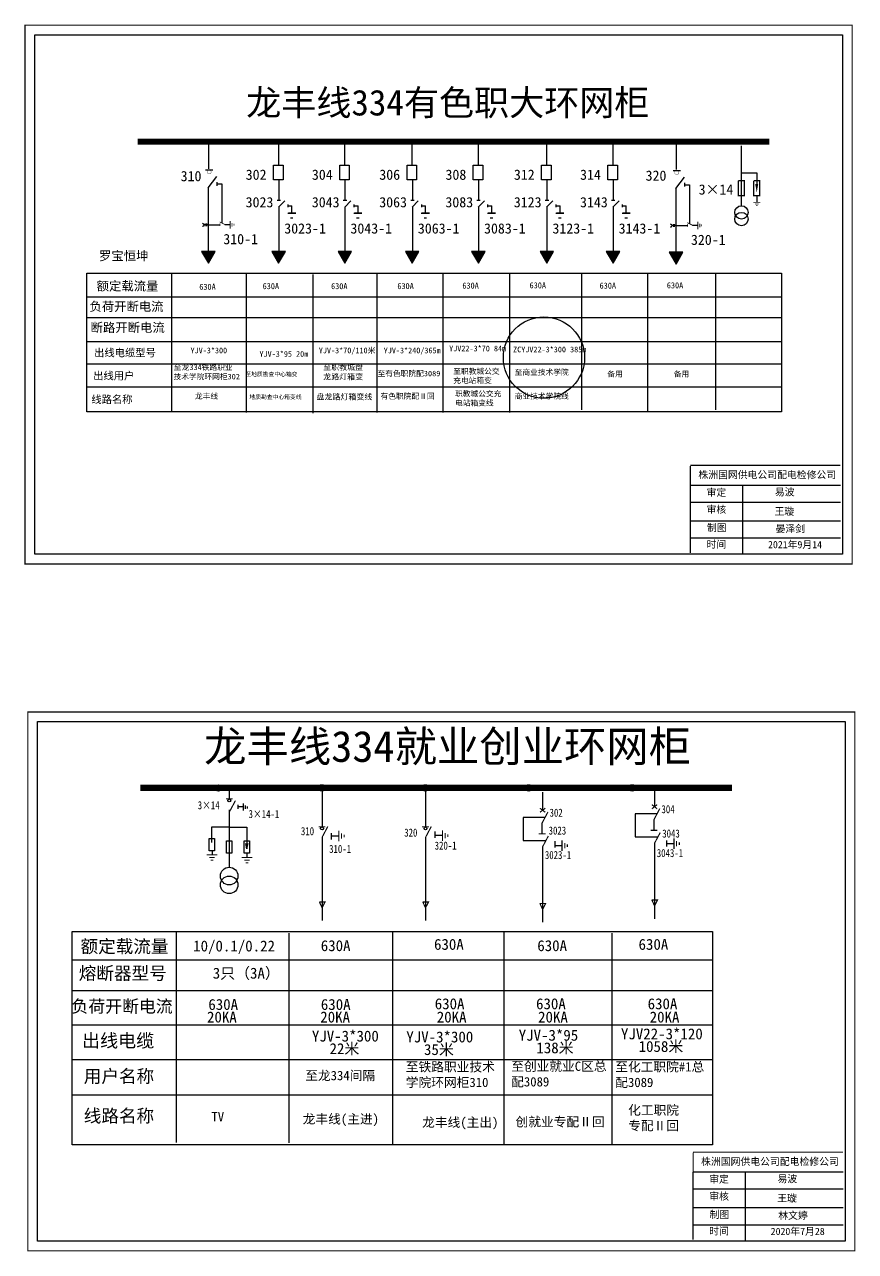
# Model space of a CAD drawing. Header units: millimetres. Extents: x 238 to 725, y 2376 to 2567.
# Drawn here: x 422.7 to 548.8, y 2375.8 to 2561.8 of the extents above; entities that cross this region are included whole.
import ezdxf

# ---------------------------------------------------------------- set-up
doc = ezdxf.new("R2010")
doc.units = ezdxf.units.MM
doc.linetypes.add('CENTER', pattern=[50.8, 31.75, -6.35, 6.35, -6.35])
doc.layers.add('1', color=7, linetype='Continuous')
doc.layers.add('2', color=7, linetype='Continuous')
doc.styles.add('HZ', font='')
doc.styles.add('STYLE1', font='txt.shx', dxfattribs={"height": 2.6})
doc.styles.add('字体', font='simkai_0.ttf', dxfattribs={"height": 2.5})
doc.styles.add('道路名', font='simhei.ttf', dxfattribs={"width": 0.8})
doc.styles.get('HZ').set_extended_font_data('SimSun')

# ---------------------------------------------------------------- blocks, each defined once
blk = doc.blocks.new('JD')
for points in [[(-2, 0.2), (-2, -0.2), (2, 0.2), (2, -0.2)], [(1, -1.2), (1, -0.8), (-1, -1.2), (-1, -0.8)], [(-0.5, -1.8), (-0.5, -2.2), (0.5, -1.8), (0.5, -2.2)]]:
    blk.add_trace(points)

msp = doc.modelspace()

# ---------------------------------------------------------------- hatches: boundary and pattern name
for points in [[(450.58, 2525.57), (451.61, 2527.34), (449.55, 2527.34)], [(461.24, 2525.57), (462.26, 2527.34), (460.21, 2527.34)], [(471.28, 2525.57), (472.3, 2527.34), (470.25, 2527.34)], [(481.51, 2525.57), (482.53, 2527.34), (480.48, 2527.34)], [(491.55, 2525.57), (492.57, 2527.34), (490.52, 2527.34)], [(501.93, 2525.57), (502.95, 2527.34), (500.9, 2527.34)], [(511.97, 2525.57), (512.99, 2527.34), (510.94, 2527.34)], [(521.54, 2525.46), (522.56, 2527.24), (520.51, 2527.24)]]:
    msp.add_hatch(color=7).paths.add_polyline_path(points)

# ---------------------------------------------------------------- linework, layer by layer
at = {"color": 7}
for p, q in [((450.64, 2539.88), (450.64, 2543.73)), ((461.25, 2540.45), (461.25, 2544.14)), ((471.29, 2540.45), (471.29, 2544.14)), ((481.52, 2540.45), (481.52, 2544.14)), ((491.56, 2540.45), (491.56, 2544.14)), ((501.94, 2540.45), (501.94, 2544.14)), ((511.98, 2540.45), (511.98, 2544.14)), ((521.59, 2539.77), (521.59, 2543.62)), ((461, 2535.15), (461.52, 2535.15)), ((461.22, 2534.08), (462.16, 2535.03)), ((471.04, 2535.15), (471.56, 2535.15)), ((471.26, 2534.08), (472.2, 2535.03)), ((481.27, 2535.15), (481.79, 2535.15)), ((481.49, 2534.08), (482.43, 2535.03)), ((491.31, 2535.15), (491.83, 2535.15)), ((491.53, 2534.08), (492.47, 2535.03)), ((501.69, 2535.15), (502.21, 2535.15)), ((501.9, 2534.08), (502.85, 2535.03)), ((511.73, 2535.15), (512.25, 2535.15)), ((511.95, 2534.08), (512.89, 2535.03))]:
    msp.add_line(p, q, dxfattribs=at)
for p, q in [((531.43, 2543.36), (531.43, 2534.26)), ((450.12, 2539.75), (451.25, 2539.75)), ((521.08, 2539.64), (522.2, 2539.64)), ((531.42, 2539.27), (533.77, 2539.27)), ((533.77, 2539.27), (533.77, 2537.56)), ((451.84, 2537.89), (451.84, 2537.31)), ((451.85, 2537.6), (452.6, 2537.6)), ((452.6, 2537.6), (452.6, 2531.68)), ((522.79, 2537.78), (522.79, 2537.2)), ((522.81, 2537.49), (523.56, 2537.49)), ((523.56, 2537.49), (523.56, 2531.58)), ((533.77, 2535.75), (533.77, 2534.87)), ((462.62, 2534.47), (462.62, 2534.1)), ((462.63, 2534.28), (463.25, 2534.28)), ((463.25, 2533.18), (463.25, 2534.29)), ((472.66, 2534.47), (472.66, 2534.1)), ((472.67, 2534.28), (473.29, 2534.28)), ((473.29, 2533.18), (473.29, 2534.29)), ((482.89, 2534.47), (482.89, 2534.1)), ((482.9, 2534.28), (483.52, 2534.28)), ((483.52, 2533.18), (483.52, 2534.29)), ((492.93, 2534.47), (492.93, 2534.1)), ((492.94, 2534.28), (493.56, 2534.28)), ((493.56, 2533.18), (493.56, 2534.29)), ((503.31, 2534.47), (503.31, 2534.1)), ((503.32, 2534.28), (503.94, 2534.28)), ((503.94, 2533.18), (503.94, 2534.29)), ((513.35, 2534.47), (513.35, 2534.1)), ((513.36, 2534.28), (513.98, 2534.28)), ((513.98, 2533.18), (513.98, 2534.29)), ((462.61, 2533.18), (463.29, 2533.18)), ((462.62, 2533.18), (463.83, 2533.18)), ((463.83, 2533.18), (462.71, 2533.18)), ((463.41, 2532.41), (463.03, 2532.41)), ((463.09, 2533.18), (463.41, 2533.18)), ((472.65, 2533.18), (473.33, 2533.18)), ((472.67, 2533.18), (473.88, 2533.18)), ((473.88, 2533.18), (472.76, 2533.18)), ((473.45, 2532.41), (473.07, 2532.41)), ((473.13, 2533.18), (473.45, 2533.18)), ((482.88, 2533.18), (483.56, 2533.18)), ((482.89, 2533.18), (484.1, 2533.18)), ((484.1, 2533.18), (482.98, 2533.18)), ((483.68, 2532.41), (483.3, 2532.41)), ((483.36, 2533.18), (483.68, 2533.18)), ((492.92, 2533.18), (493.6, 2533.18)), ((492.94, 2533.18), (494.15, 2533.18)), ((494.15, 2533.18), (493.03, 2533.18)), ((493.72, 2532.41), (493.34, 2532.41)), ((493.4, 2533.18), (493.72, 2533.18)), ((503.3, 2533.18), (503.98, 2533.18)), ((503.31, 2533.18), (504.52, 2533.18)), ((504.52, 2533.18), (503.4, 2533.18)), ((504.1, 2532.41), (503.72, 2532.41)), ((503.78, 2533.18), (504.1, 2533.18)), ((513.34, 2533.18), (514.02, 2533.18)), ((513.35, 2533.18), (514.56, 2533.18)), ((514.56, 2533.18), (513.44, 2533.18)), ((514.14, 2532.41), (513.76, 2532.41)), ((513.82, 2533.18), (514.14, 2533.18)), ((450.61, 2531.42), (452.33, 2531.42)), ((453.08, 2531.43), (453.87, 2531.43)), ((521.57, 2531.31), (523.28, 2531.31)), ((524.04, 2531.33), (524.83, 2531.33))]:
    msp.add_line(p, q)
at = {"color": 0}
for p, q in [((461.26, 2538.22), (461.26, 2535.15)), ((471.3, 2538.22), (471.3, 2535.15)), ((481.53, 2538.22), (481.53, 2535.15)), ((491.57, 2538.22), (491.57, 2535.15)), ((501.95, 2538.22), (501.95, 2535.15)), ((511.99, 2538.22), (511.99, 2535.15)), ((450.56, 2537.02), (450.56, 2526.26)), ((521.52, 2536.91), (521.52, 2526.15)), ((461.26, 2534.12), (461.26, 2526.57)), ((471.3, 2534.12), (471.3, 2526.57)), ((481.53, 2534.12), (481.53, 2526.57)), ((491.57, 2534.12), (491.57, 2526.57)), ((501.95, 2534.12), (501.95, 2526.57)), ((511.99, 2534.12), (511.99, 2526.57)), ((444.98, 2524.09), (444.98, 2503.07)), ((456.29, 2523.95), (456.29, 2502.93)), ((432.2, 2520.51), (436.48, 2520.51)), ((436.43, 2520.51), (445.17, 2520.51)), ((443.45, 2520.51), (537.53, 2520.51)), ((432.16, 2517.36), (436.44, 2517.36)), ((436.39, 2517.36), (445.13, 2517.36)), ((444.98, 2517.36), (537.53, 2517.36)), ((432.08, 2510.32), (436.36, 2510.32)), ((436.31, 2510.32), (445.05, 2510.32)), ((444.9, 2510.32), (537.53, 2510.32)), ((453.74, 2446.04), (453.74, 2444.41)), ((467.82, 2445.61), (467.82, 2440.16)), ((483.52, 2445.61), (483.52, 2440.16)), ((501.28, 2445.38), (501.28, 2442.65)), ((518.26, 2445.91), (518.26, 2443.18)), ((453.74, 2440.09), (451.03, 2440.09)), ((451.03, 2440.09), (451.03, 2437.74)), ((467.82, 2438.58), (467.82, 2435.15)), ((469.26, 2438.76), (470.35, 2438.76)), ((483.52, 2438.58), (483.52, 2435.15)), ((484.99, 2438.85), (486.08, 2438.85)), ((501.28, 2437.1), (501.28, 2428.57)), ((503.13, 2437.32), (504.22, 2437.32)), ((518.26, 2437.63), (518.26, 2429.1)), ((520.11, 2437.61), (521.2, 2437.61)), ((467.82, 2435.15), (467.82, 2431.72)), ((483.52, 2435.15), (483.52, 2431.72)), ((467.82, 2431.72), (467.82, 2428.8)), ((483.52, 2431.72), (483.52, 2428.8))]:
    msp.add_line(p, q, dxfattribs=at)
at = {"color": 0, "linetype": 'Continuous'}
for p, q in [((523.72, 2491.95, 0.01), (546.47, 2491.95, 0.01)), ((531.61, 2491.95, 0.01), (531.61, 2481.62, 0.01)), ((523.72, 2489.36, 0.01), (546.47, 2489.36, 0.01)), ((523.72, 2486.53, 0.01), (546.47, 2486.53, 0.01)), ((523.72, 2483.94, 0.01), (546.47, 2483.94, 0.01)), ((429.91, 2424.27), (527.04, 2424.27)), ((462.77, 2424.04), (462.77, 2392.25)), ((478.49, 2424.21), (478.49, 2391.91)), ((495.39, 2424.21), (495.39, 2391.91)), ((511.8, 2424.02), (511.8, 2391.9)), ((527.04, 2424.27), (527.04, 2391.9)), ((524.12, 2387.83, 0.01), (546.87, 2387.83, 0.01)), ((532.02, 2387.83, 0.01), (532.02, 2377.49, 0.01)), ((524.12, 2385.24, 0.01), (546.87, 2385.24, 0.01)), ((524.12, 2382.41, 0.01), (546.87, 2382.41, 0.01)), ((524.12, 2379.82, 0.01), (546.87, 2379.82, 0.01))]:
    msp.add_line(p, q, dxfattribs=at)
at = {"color": 0, "linetype": 'CENTER'}
for p, q in [((467.83, 2428.78), (467.83, 2425.91)), ((483.52, 2428.78), (483.52, 2425.91)), ((501.29, 2428.58), (501.29, 2425.68)), ((518.27, 2429.11), (518.27, 2426.21))]:
    msp.add_line(p, q, dxfattribs=at)
at = {"linetype": 'Continuous'}
for p, q in [((429.91, 2391.9), (429.91, 2424.27)), ((445.67, 2424.26), (445.67, 2392.27)), ((429.91, 2419.95), (527.04, 2419.95)), ((429.91, 2415.3), (527.04, 2415.3)), ((429.91, 2410.11), (527.04, 2410.11)), ((429.91, 2404.84), (527.04, 2404.84)), ((429.91, 2399.49), (527.04, 2399.49)), ((527.04, 2391.9), (429.91, 2391.9))]:
    msp.add_line(p, q, dxfattribs=at)
at = {"color": 0, "linetype": 'Continuous', "const_width": 0.182, "elevation": 0.01}
for points in [[(422.77, 2561.68), (548.26, 2561.68), (548.26, 2479.97), (422.77, 2479.97)], [(423.18, 2457.55), (548.66, 2457.55), (548.66, 2375.85), (423.18, 2375.85)]]:
    msp.add_lwpolyline(points, close=True, dxfattribs=at)
at = {"color": 0, "linetype": 'Continuous', "elevation": 0.01}
for points in [[(424.25, 2560.2), (546.78, 2560.2), (546.78, 2481.45), (424.25, 2481.45)], [(424.66, 2456.08), (547.19, 2456.08), (547.19, 2377.33), (424.66, 2377.33)]]:
    msp.add_lwpolyline(points, close=True, dxfattribs=at)
for points, const_width in [([(439.85, 2544.03), (535.66, 2544.03)], 0.916), ([(450.12, 2539.75), (451.25, 2539.75)], 0.0958), ([(521.08, 2539.64), (522.2, 2539.64)], 0.0958), ([(530.96, 2538.1), (530.96, 2535.81), (531.88, 2535.81), (531.88, 2538.1), (530.99, 2538.1)], 0.193), ([(533.31, 2538.1), (533.31, 2535.81), (534.23, 2535.81), (534.23, 2538.1), (533.34, 2538.1)], 0.193), ([(452.29, 2531.84), (453.13, 2531.42)], 0.126), ([(452.33, 2531.61), (452.33, 2531.22)], 0.126), ([(463.83, 2533.18), (462.61, 2533.18)], 0.0387), ([(463.62, 2532.79), (462.82, 2532.79)], 0.0387), ([(463.41, 2532.41), (463.03, 2532.41)], 0.0387), ([(473.88, 2533.18), (472.65, 2533.18)], 0.0387), ([(473.67, 2532.79), (472.86, 2532.79)], 0.0387), ([(473.45, 2532.41), (473.07, 2532.41)], 0.0387), ([(484.1, 2533.18), (482.88, 2533.18)], 0.0387), ([(483.89, 2532.79), (483.09, 2532.79)], 0.0387), ([(483.68, 2532.41), (483.3, 2532.41)], 0.0387), ([(494.15, 2533.18), (492.92, 2533.18)], 0.0387), ([(493.94, 2532.79), (493.13, 2532.79)], 0.0387), ([(493.72, 2532.41), (493.34, 2532.41)], 0.0387), ([(504.52, 2533.18), (503.3, 2533.18)], 0.0387), ([(504.31, 2532.79), (503.51, 2532.79)], 0.0387), ([(504.1, 2532.41), (503.72, 2532.41)], 0.0387), ([(514.56, 2533.18), (513.34, 2533.18)], 0.0387), ([(514.35, 2532.79), (513.55, 2532.79)], 0.0387), ([(514.14, 2532.41), (513.76, 2532.41)], 0.0387), ([(523.25, 2531.73), (524.09, 2531.31)], 0.126), ([(523.28, 2531.5), (523.28, 2531.12)], 0.126)]:
    msp.add_lwpolyline(points, dxfattribs=dict(const_width=const_width))
at = {"const_width": 0.0479}
for points in [[(450.37, 2539.43, 1), (450.99, 2539.43, 1)], [(521.32, 2539.33, 1), (521.95, 2539.33, 1)]]:
    msp.add_lwpolyline(points, format="xyb", close=True, dxfattribs=at)
for points in [[(460.45, 2540.45), (461.9, 2540.45), (461.9, 2538.22), (460.45, 2538.22)], [(470.5, 2540.45), (471.95, 2540.45), (471.95, 2538.22), (470.5, 2538.22)], [(480.72, 2540.45), (482.17, 2540.45), (482.17, 2538.22), (480.72, 2538.22)], [(490.77, 2540.45), (492.22, 2540.45), (492.22, 2538.22), (490.77, 2538.22)], [(501.14, 2540.45), (502.59, 2540.45), (502.59, 2538.22), (501.14, 2538.22)], [(511.18, 2540.45), (512.63, 2540.45), (512.63, 2538.22), (511.18, 2538.22)]]:
    msp.add_lwpolyline(points, close=True)
for points, format in [([(533.77, 2537.58, 0.451, 0, 0), (533.77, 2536.3, 0, 0, 0)], "xyseb"), ([(449.7, 2531.64, -0.877934), (449.71, 2531.13)], "xyb"), ([(520.66, 2531.53, -0.877934), (520.67, 2531.02)], "xyb")]:
    msp.add_lwpolyline(points, format=format)
for points in [[(450.19, 2531.6), (450.19, 2531.22)], [(450.31, 2531.6), (450.31, 2531.22)], [(450.19, 2531.42), (449.93, 2531.42)], [(450.61, 2531.42), (450.31, 2531.42)], [(521.15, 2531.32), (520.88, 2531.32)], [(521.15, 2531.49), (521.15, 2531.11)], [(521.26, 2531.49), (521.26, 2531.11)], [(521.57, 2531.32), (521.26, 2531.32)]]:
    msp.add_lwpolyline(points)
at = {"color": 7}
for points in [[(450.58, 2525.57), (451.61, 2527.34), (449.55, 2527.34)], [(461.24, 2525.57), (462.26, 2527.34), (460.21, 2527.34)], [(471.28, 2525.57), (472.3, 2527.34), (470.25, 2527.34)], [(481.51, 2525.57), (482.53, 2527.34), (480.48, 2527.34)], [(491.55, 2525.57), (492.57, 2527.34), (490.52, 2527.34)], [(501.93, 2525.57), (502.95, 2527.34), (500.9, 2527.34)], [(511.97, 2525.57), (512.99, 2527.34), (510.94, 2527.34)], [(521.54, 2525.46), (522.56, 2527.24), (520.51, 2527.24)]]:
    msp.add_lwpolyline(points, close=True, dxfattribs=at)
at = {"color": 0, "linetype": 'Continuous', "const_width": 0.182}
for points, elevation in [([(523.71, 2494.85), (523.7, 2481.66)], 0.01), ([(523.72, 2494.93), (546.47, 2494.93)], -0.01), ([(524.12, 2390.73), (524.11, 2377.53)], 0.01), ([(524.12, 2390.81), (546.87, 2390.81)], -0.01)]:
    msp.add_lwpolyline(points, dxfattribs=dict(at, elevation=elevation))
at = {"color": 0}
for points in [[(440.25, 2446.04, 0.972, 0.972, 0), (530, 2446.05, 0.972, 0.972, 0)], [(453.23, 2444.39, 0.174, 0.174, 0), (454.26, 2444.39, 0.174, 0.174, 0)], [(453.81, 2442.47, 0.174, 0.174, 0), (454.68, 2444.11, 0.174, 0.174, 0)], [(501.69, 2442.96, 0.174, 0.174, 0), (500.88, 2442.34, 0.174, 0.174, 0)], [(500.88, 2442.96, 0.174, 0.174, 0), (501.69, 2442.34, 0.174, 0.174, 0)], [(501.22, 2440.73, 0.174, 0.174, 0), (502.09, 2442.38, 0.174, 0.174, 0)], [(518.67, 2443.5, 0.174, 0.174, 0), (517.86, 2442.87, 0.174, 0.174, 0)], [(517.86, 2443.5, 0.174, 0.174, 0), (518.67, 2442.87, 0.174, 0.174, 0)], [(518.2, 2441.26, 0.174, 0.174, 0), (519.07, 2442.91, 0.174, 0.174, 0)], [(467.31, 2440.13, 0.174, 0.174, 0), (468.33, 2440.13, 0.174, 0.174, 0)], [(467.82, 2438.53, 0.174, 0.174, 0), (468.69, 2440.18, 0.174, 0.174, 0)], [(483.01, 2440.13, 0.174, 0.174, 0), (484.03, 2440.13, 0.174, 0.174, 0)], [(483.52, 2438.53, 0.174, 0.174, 0), (484.39, 2440.18, 0.174, 0.174, 0)], [(500.71, 2439.08, 0.174, 0.174, 0), (501.73, 2439.08, 0.174, 0.174, 0)], [(501.28, 2437.1, 0.174, 0.174, 0), (502.15, 2438.74, 0.174, 0.174, 0)], [(517.69, 2439.61, 0.174, 0.174, 0), (518.71, 2439.61, 0.174, 0.174, 0)], [(518.26, 2437.63, 0.174, 0.174, 0), (519.13, 2439.27, 0.174, 0.174, 0)], [(467.4, 2428.75, 0.174, 0.174, 0), (468.28, 2428.75, 0.174, 0.174, 0), (467.83, 2427.86, 0.174, 0.174, 0), (467.41, 2428.77, 0.174, 0.174, 0)], [(483.09, 2428.75, 0.174, 0.174, 0), (483.98, 2428.75, 0.174, 0.174, 0), (483.52, 2427.86, 0.174, 0.174, 0), (483.1, 2428.77, 0.174, 0.174, 0)], [(500.86, 2428.52, 0.174, 0.174, 0), (501.74, 2428.52, 0.174, 0.174, 0), (501.29, 2427.62, 0.174, 0.174, 0), (500.87, 2428.53, 0.174, 0.174, 0)], [(517.84, 2429.05, 0.174, 0.174, 0), (518.72, 2429.05, 0.174, 0.174, 0), (518.27, 2428.16, 0.174, 0.174, 0), (517.85, 2429.07, 0.174, 0.174, 0)]]:
    msp.add_lwpolyline(points, format="xyseb", dxfattribs=at)
for points in [[(455.04, 2443.45), (455.04, 2442.88)], [(455.83, 2443.19), (455.1, 2443.19)], [(455.83, 2443.68), (455.83, 2442.62)], [(456.16, 2443.38), (456.16, 2442.86)], [(456.46, 2443.23), (456.46, 2442.92)], [(469.22, 2439.2), (469.22, 2438.24)], [(484.92, 2439.43), (484.92, 2438.47)]]:
    msp.add_lwpolyline(points, dxfattribs=at)
for centre in [(531.45, 2533.29), (531.45, 2532.28)]:
    msp.add_circle(centre, 1.01)
at = {"color": 1}
msp.add_circle((501.49, 2511.27), 6.16, dxfattribs=at)
at = {"color": 0}
for centre, radius in [((452.09, 2446.03), 0.484), ((467.79, 2446.04), 0.484), ((483.49, 2446.04), 0.484), ((499.18, 2446.04), 0.484), ((514.88, 2446.04), 0.484), ((453.74, 2444.14), 0.222), ((467.82, 2439.89), 0.222), ((483.52, 2439.89), 0.222)]:
    msp.add_circle(centre, radius, dxfattribs=at)
for points in [[(470.28, 2437.92), (470.44, 2437.92), (470.28, 2439.54), (470.44, 2439.54)], [(470.85, 2439.14), (470.69, 2439.14), (470.85, 2438.33), (470.69, 2438.33)], [(471.09, 2438.53), (471.25, 2438.53), (471.09, 2438.93), (471.25, 2438.93)], [(486.01, 2438.01), (486.18, 2438.01), (486.01, 2439.63), (486.18, 2439.63)], [(486.58, 2439.22), (486.42, 2439.22), (486.58, 2438.41), (486.42, 2438.41)], [(486.82, 2438.61), (486.99, 2438.61), (486.82, 2439.02), (486.99, 2439.02)], [(504.15, 2436.48), (504.32, 2436.48), (504.15, 2438.1), (504.32, 2438.1)], [(504.72, 2437.69), (504.56, 2437.69), (504.72, 2436.88), (504.56, 2436.88)], [(504.96, 2437.08), (505.13, 2437.08), (504.96, 2437.49), (505.13, 2437.49)], [(521.14, 2436.77), (521.3, 2436.77), (521.14, 2438.39), (521.3, 2438.39)], [(521.7, 2437.99), (521.54, 2437.99), (521.7, 2437.18), (521.54, 2437.18)], [(521.95, 2437.38), (522.11, 2437.38), (521.95, 2437.79), (522.11, 2437.79)], [(450.32, 2435.98), (450.32, 2435.81), (451.94, 2435.98), (451.94, 2435.81)], [(451.54, 2435.41), (451.54, 2435.57), (450.73, 2435.41), (450.73, 2435.57)], [(450.93, 2435.17), (450.93, 2435), (451.34, 2435.17), (451.34, 2435)], [(455.62, 2435.58), (455.62, 2435.42), (457.24, 2435.58), (457.24, 2435.42)], [(456.83, 2435.01), (456.83, 2435.17), (456.02, 2435.01), (456.02, 2435.17)], [(456.22, 2434.77), (456.22, 2434.61), (456.63, 2434.77), (456.63, 2434.61)]]:
    msp.add_trace(points, dxfattribs=at)
at = {"layer": '1', "color": 0}
for p, q in [((453.74, 2442.7), (453.74, 2434.08)), ((498.35, 2441.56), (498.35, 2438.07)), ((501.65, 2441.56), (498.35, 2441.56)), ((501.22, 2439.08), (501.22, 2440.73)), ((515.33, 2442.09), (515.33, 2438.6)), ((518.63, 2442.09), (515.33, 2442.09)), ((518.2, 2439.61), (518.2, 2441.26)), ((453.74, 2440.09), (456.43, 2440.09)), ((456.43, 2440.09), (456.43, 2436.81)), ((515.33, 2438.6), (518.78, 2438.6)), ((456.43, 2436.81), (456.26, 2437.6)), ((456.43, 2436.81), (456.61, 2437.6)), ((498.35, 2438.07), (501.8, 2438.07)), ((503.12, 2437.95), (503.12, 2436.99)), ((520.09, 2438.08), (520.09, 2437.13)), ((451.13, 2436.53), (451.13, 2435.98)), ((456.43, 2436.14), (456.43, 2435.58))]:
    msp.add_line(p, q, dxfattribs=at)
at = {"layer": '1'}
for points in [[(449.7, 2531.65, -0.877934), (449.71, 2531.14)], [(520.66, 2531.54, -0.877934), (520.67, 2531.03)]]:
    msp.add_lwpolyline(points, format="xyb", dxfattribs=at)
at = {"layer": '1', "color": 0}
for centre in [(453.74, 2432.67), (453.74, 2431.34)]:
    msp.add_circle(centre, 1.33, dxfattribs=at)
at = {"layer": '2'}
for p, q in [((450.56, 2537.02), (451.86, 2538.75)), ((521.52, 2536.91), (522.81, 2538.64)), ((432.16, 2524.09), (436.44, 2524.09)), ((432.16, 2503.07), (432.16, 2524.09)), ((436.39, 2524.09), (445.13, 2524.09)), ((444.98, 2524.09), (537.53, 2524.09)), ((466.44, 2523.86), (466.44, 2502.83)), ((476.12, 2523.98), (476.12, 2502.96)), ((486.16, 2523.98), (486.16, 2502.96)), ((496.27, 2523.98), (496.27, 2502.96)), ((507.2, 2524.09), (507.2, 2503.35)), ((517.22, 2524.09), (517.22, 2503.07)), ((527.52, 2524.09), (527.52, 2503.35)), ((537.53, 2524.09), (537.53, 2503.07)), ((432.16, 2513.74), (443.32, 2513.74)), ((436.17, 2513.74), (444.91, 2513.74)), ((444.76, 2513.74), (537.53, 2513.74)), ((432.25, 2506.84), (537.53, 2506.84)), ((436.44, 2503.07), (432.16, 2503.07)), ((445.13, 2503.07), (436.39, 2503.07)), ((537.53, 2503.07), (444.98, 2503.07))]:
    msp.add_line(p, q, dxfattribs=at)
at = {"layer": '2', "color": 0}
for points in [[(450.7, 2438.37), (451.49, 2438.37), (451.49, 2436.52), (450.7, 2436.52)], [(453.33, 2437.99), (454.12, 2437.99), (454.12, 2436.14), (453.33, 2436.14)], [(456.03, 2437.99), (456.82, 2437.99), (456.82, 2436.14), (456.03, 2436.14)]]:
    msp.add_lwpolyline(points, close=True, dxfattribs=at)

# ---------------------------------------------------------------- block references
at = {"xscale": 0.2707199671738798, "yscale": 0.2707199671365239, "zscale": 0.2707199671844601}
msp.add_blockref('JD', (533.79, 2534.83), dxfattribs=at)
at = {"xscale": 0.292973455287393, "yscale": 0.292973455287393, "zscale": 0.2929734553392364, "rotation": 90}
for p in [(453.88, 2531.41), (524.84, 2531.31)]:
    msp.add_blockref('JD', p, dxfattribs=at)

# ---------------------------------------------------------------- texts
at = {"color": 0, "style": 'HZ'}
for s, height, p in [('龙丰线334有色职大环网柜', 3.9021, (456.31, 2547.98)), ('310', 1.547, (446.37, 2538.02)), ('302', 1.547, (456.24, 2538.23)), ('304', 1.547, (466.28, 2538.23)), ('306', 1.547, (476.51, 2538.23)), ('308', 1.547, (486.55, 2538.23)), ('312', 1.547, (496.93, 2538.23)), ('314', 1.547, (506.97, 2538.23)), ('320', 1.547, (516.91, 2538.09)), ('3×14', 1.547, (524.96, 2535.99)), ('3023', 1.547, (456.23, 2534.06)), ('3043', 1.547, (466.27, 2534.06)), ('3063', 1.547, (476.5, 2534.06)), ('3083', 1.547, (486.54, 2534.06)), ('3123', 1.547, (496.92, 2534.06)), ('3143', 1.547, (506.96, 2534.06)), ('3023-1', 1.547, (462.09, 2530.08)), ('3043-1', 1.547, (472.13, 2530.08)), ('3063-1', 1.547, (482.36, 2530.08)), ('3083-1', 1.547, (492.4, 2530.08)), ('3123-1', 1.547, (502.78, 2530.08)), ('3143-1', 1.547, (512.82, 2530.08)), ('310-1', 1.547, (452.84, 2528.47)), ('320-1', 1.547, (523.79, 2528.36)), ('罗宝恒坤', 1.374, (433.99, 2526.02)), ('额定载流量', 1.374, (433.62, 2521.44)), ('负荷开断电流', 1.374, (432.53, 2518.34)), ('断路开断电流', 1.374, (432.71, 2515.15)), ('出线电缆型号', 1.145, (433.24, 2511.44)), ('出线用户', 1.145, (433.1, 2507.95)), ('线路名称', 1.145, (432.82, 2504.36)), ('龙丰线334就业创业环网柜', 4.712, (449.93, 2449.98))]:
    msp.add_text(s, height=height, dxfattribs=at).set_placement(p)
at = {"color": 0}
for p in [(449.2, 2521.55), (458.81, 2521.65), (469.19, 2521.65), (479.25, 2521.66), (489.11, 2521.73), (499.31, 2521.77), (509.93, 2521.73), (520.13, 2521.77)]:
    msp.add_text('630A', height=0.916, dxfattribs=at).set_placement(p)
at = {"color": 0, "linetype": 'Continuous', "style": '道路名', "width": 0.8}
for s, p in [('3×14', (448.96, 2442.8)), ('3×14-1', (456.68, 2441.47)), ('302', (502.34, 2441.67)), ('304', (519.32, 2442.2)), ('310', (464.62, 2438.87)), ('320', (480.29, 2438.65)), ('3023', (502.2, 2438.96)), ('3043', (519.44, 2438.51)), ('310-1', (468.9, 2436.17)), ('320-1', (484.91, 2436.68)), ('3043-1', (518.61, 2435.55)), ('3023-1', (501.63, 2435.25))]:
    msp.add_text(s, height=1.222, dxfattribs=at).set_placement(p)
at = {"linetype": 'Continuous', "attachment_point": 1}
for s, insert, char_height, width, style in [('{\\fSimSun|b0|i0|c134|p2;\\H0.7378x;YJV22-3*70 84\\fSimSun|b0|i0|c0|p2;m}', (487.11, 2513.09), 1.1712, 31.8474, 'STYLE1'), ('{\\fSimSun|b0|i0|c134|p2;\\H0.7378x;ZCYJV22-3*300 385\\fSimSun|b0|i0|c0|p2;m}', (496.81, 2512.94), 1.1712, 31.8474, 'STYLE1'), ('{\\fKaiTi_GB2312|b0|i0|c134|p49;\\H0.7378x;YJV-3*300}', (447.87, 2512.79), 1.1712, 31.8474, 'STYLE1'), ('{\\fSimSun|b0|i0|c134|p2;\\H0.7378x;YJV-3*95 20m}', (458.33, 2512.26), 1.1712, 31.8474, 'STYLE1'), ('{\\fSimSun|b0|i0|c134|p2;\\H0.7378x;YJV-3*70/110米}', (467.33, 2512.79), 1.1712, 31.8474, 'STYLE1'), ('{\\fSimSun|b0|i0|c134|p2;\\H0.7378x;YJV-3*240/365\\fSimSun|b0|i0|c0|p2;m}', (477.18, 2512.79), 1.1712, 31.8474, 'STYLE1'), ('{\\fSimSun|b0|i0|c134|p2;\\H0.7378x;至龙334\\H0.9681x;铁路职业技术学院环网柜302}', (445.29, 2510.25), 1.1712, 10.0549, 'STYLE1'), ('{\\fSimSun|b0|i0|c134|p2;\\H0.7378x;至职教城盘龙路灯箱变}', (468, 2510.25), 1.1712, 7.1603, 'STYLE1'), ('{\\fSimSun|b0|i0|c134|p2;\\H0.7143x;至有色职院配3089}', (476.24, 2509.28), 1.1712, 31.8474, 'STYLE1'), ('{\\fSimSun|b0|i0|c134|p2;\\H0.7143x;至职教城公交充电站箱变}', (487.73, 2509.62), 1.1712, 7.7786, 'STYLE1'), ('{\\fSimSun|b0|i0|c134|p2;\\H0.7143x;至商业技术学院}', (497.05, 2509.48), 1.1712, 31.8474, 'STYLE1'), ('{\\fSimSun|b0|i0|c134|p2;\\H0.7143x;备用}', (511.11, 2509.21), 1.1712, 31.8474, 'STYLE1'), ('{\\fSimSun|b0|i0|c134|p2;\\H0.7143x;备用}', (521.19, 2509.21), 1.1712, 31.8474, 'STYLE1'), ('{\\fSimSun|b0|i0|c134|p2;\\H0.7143x;龙丰线}', (448.54, 2505.85), 1.1712, 31.8474, 'STYLE1'), ('{\\fSimSun|b0|i0|c134|p2;\\H0.7378x;盘龙路灯箱变线}', (466.98, 2505.77), 1.1712, 10.1482, 'STYLE1'), ('{\\fSimSun|b0|i0|c134|p2;\\H0.7143x;有色职院配Ⅱ回}', (476.7, 2505.85), 1.1712, 31.8474, 'STYLE1'), ('{\\fSimSun|b0|i0|c134|p2;\\H0.7143x;职教城公交充电站箱变线}', (488, 2506.22), 1.1712, 7.7786, 'STYLE1'), ('{\\fSimSun|b0|i0|c134|p2;\\H0.7143x;商业技术学院线}', (497.05, 2505.85), 1.1712, 31.8474, 'STYLE1'), ('{\\fSimSun|b0|i0|c134|p2;额定载流量}', (431.18, 2422.99), 1.9566, 15.0654, 'HZ'), ('{\\fSimSun|b0|i0|c134|p2;10/0.1/0.22}', (448.27, 2422.9), 1.6588, 13.3387, 'STYLE1'), ('{\\fSimSun|b0|i0|c134|p2;630A}', (467.63, 2422.95), 1.6588, 13.3387, 'STYLE1'), ('{\\fSimSun|b0|i0|c134|p2;630A}', (484.81, 2423.15), 1.6588, 13.3387, 'STYLE1'), ('{\\fSimSun|b0|i0|c134|p2;630A}', (500.48, 2422.95), 1.6588, 13.3387, 'STYLE1'), ('{\\fSimSun|b0|i0|c134|p2;630A}', (515.84, 2423.15), 1.6588, 13.3387, 'STYLE1'), ('{\\fSimSun|b0|i0|c134|p2;熔断器型号}', (430.91, 2418.92), 1.9566, 15.6258, 'HZ'), ('{\\fSimSun|b0|i0|c134|p2;3只（3A）}', (451.24, 2418.78), 1.6588, 13.3387, 'STYLE1'), ('{\\fSimSun|b0|i0|c134|p2;\\H0.96x;负荷开断电流}', (429.8, 2413.87), 1.9566, 17.8912, 'HZ'), ('{\\fSimSun|b0|i0|c134|p2;630A}', (450.57, 2414.04), 1.6588, 13.3387, 'STYLE1'), ('{\\fSimSun|b0|i0|c134|p2;630A}', (467.64, 2414.04), 1.6588, 13.3387, 'STYLE1'), ('{\\fSimSun|b0|i0|c134|p2;630A}', (484.92, 2414.14), 1.6588, 13.3387, 'STYLE1'), ('{\\fSimSun|b0|i0|c134|p2;630A}', (500.29, 2414.14), 1.6588, 13.3387, 'STYLE1'), ('{\\fSimSun|b0|i0|c134|p2;630A}', (517.22, 2414.14), 1.6588, 13.3387, 'STYLE1'), ('{\\fSimSun|b0|i0|c134|p2;20KA}', (450.37, 2412.13), 1.6588, 13.3387, 'STYLE1'), ('{\\fSimSun|b0|i0|c134|p2;20KA}', (467.55, 2412.13), 1.6588, 13.3387, 'STYLE1'), ('{\\fSimSun|b0|i0|c134|p2;20KA}', (485.23, 2412.13), 1.6588, 13.3387, 'STYLE1'), ('{\\fSimSun|b0|i0|c134|p2;20KA}', (500.6, 2412.13), 1.6588, 13.3387, 'STYLE1'), ('{\\fSimSun|b0|i0|c134|p2;20KA}', (517.53, 2412.13), 1.6588, 13.3387, 'STYLE1'), ('{\\fSimSun|b0|i0|c134|p2;出线电缆}', (431.4, 2408.73), 2.0105, 13.7064, 'HZ'), ('{\\fSimSun|b0|i0|c134|p2;YJV-3*300}', (466.28, 2409.24), 1.6588, 13.3387, 'STYLE1'), ('{\\fSimSun|b0|i0|c134|p2;YJV-3*300}', (480.61, 2409.11), 1.6588, 13.3387, 'STYLE1'), ('{\\fSimSun|b0|i0|c134|p2;YJV-3*95}', (497.66, 2409.37), 1.6588, 13.3387, 'STYLE1'), ('{\\fSimSun|b0|i0|c134|p2;YJV22-3*120}', (513.17, 2409.58), 1.6588, 13.3387, 'STYLE1'), ('{\\fSimSun|b0|i0|c134|p2;22米}', (468.96, 2407.33), 1.6588, 13.3387, 'STYLE1'), ('{\\fSimSun|b0|i0|c134|p2;35米}', (483.29, 2407.2), 1.6588, 13.3387, 'STYLE1'), ('{\\fSimSun|b0|i0|c134|p2;138米}', (500.34, 2407.46), 1.6588, 13.3387, 'STYLE1'), ('{\\fSimSun|b0|i0|c134|p2;1058米}', (515.85, 2407.67), 1.6588, 13.3387, 'STYLE1'), ('{\\fSimSun|b0|i0|c134|p2;用户名称}', (431.67, 2403.31), 1.9566, 13.3387, 'HZ'), ('{\\fSimSun|b0|i0|c134|p2;至\\fSimSun|b0|i0|c134|p6;龙334间隔}', (465.27, 2403.14), 1.4143, 12.4942, 'STYLE1'), ('{\\fSimSun|b0|i0|c134|p2;至\\fSimSun|b0|i0|c134|p6;铁路职业技术学院环网柜310}', (480.53, 2404.46), 1.4143, 15.0739, 'STYLE1'), ('{\\fSimSun|b0|i0|c134|p2;至\\fSimSun|b0|i0|c134|p6;创业就业C区总配3089}', (496.52, 2404.55), 1.4143, 15.0739, 'STYLE1'), ('{\\fSimSun|b0|i0|c134|p2;至\\fSimSun|b0|i0|c134|p6;化工职院#1总配3089}', (512.31, 2404.46), 1.4143, 15.0739, 'STYLE1'), ('{\\fSimSun|b0|i0|c134|p6;化工职院专配Ⅱ回}', (514.27, 2397.9), 1.4143, 9.403, 'STYLE1'), ('{\\fSimSun|b0|i0|c134|p2;线路名称}', (431.67, 2397.3), 1.9566, 13.3387, 'HZ'), ('{\\fSimSun|b0|i0|c134|p6;TV}', (451.04, 2396.89), 1.4143, 12.4942, 'STYLE1'), ('{\\fSimSun|b0|i0|c134|p6;龙丰线(主进)}', (464.89, 2396.55), 1.4143, 12.4942, 'STYLE1'), ('{\\fSimSun|b0|i0|c134|p6;龙丰线(主出)}', (483.01, 2396.05), 1.4143, 12.4942, 'STYLE1'), ('{\\fSimSun|b0|i0|c134|p6;创就业专配Ⅱ回}', (497.18, 2396.13), 1.4143, 14.9235, 'STYLE1')]:
    msp.add_mtext(s, dxfattribs=dict(at, insert=insert, char_height=char_height, width=width, style=style))
at = {"color": 7, "linetype": 'Continuous', "true_color": 0xffffff, "attachment_point": 1}
for s, insert, char_height, width, style in [('{\\fSimSun|b0|i0|c134|p2;\\H0.7143x;至地质勘查中心箱变}', (456.19, 2509.08), 0.8784, 31.8474, 'STYLE1'), ('{\\fSimSun|b0|i0|c134|p2;\\H0.7143x;地质勘查中心箱变线}', (456.81, 2505.62), 0.8784, 31.8474, 'STYLE1'), ('株洲国网供电公司配电检修公司', (524.92, 2494.06, -0.01), 1.0944, 29.9201, '字体'), ('易波', (536.53, 2491.45, 0.01), 1.094, 8.5588, '字体'), ('王璇', (536.47, 2488.51, 0.01), 1.094, 8.5588, '字体'), ('2021年9月14', (535.49, 2483.47, 0.01), 1.094, 16.0081, '字体'), ('株洲国网供电公司配电检修公司', (525.33, 2389.94, -0.01), 1.0944, 29.9201, '字体'), ('易波', (536.93, 2387.33, 0.01), 1.094, 8.5588, '字体'), ('王璇', (536.88, 2384.39, 0.01), 1.094, 8.5588, '字体'), ('2020年7月28', (535.89, 2379.35, 0.01), 1.094, 16.0081, '字体')]:
    msp.add_mtext(s, dxfattribs=dict(at, insert=insert, char_height=char_height, width=width, style=style))
at = {"color": 0, "linetype": 'Continuous', "width": 8.5588, "attachment_point": 1, "style": '字体'}
for s, insert, char_height in [('\\f\uffbfﾬￌﾣﾤ_GB2312|b0|i0|c134|p49;审定', (526.16, 2491.38, 0.01), 1.0944), ('\\f\uffbfﾬￌﾣﾤ_GB2312|b0|i0|c134|p49;审核', (526.16, 2488.81, 0.01), 1.0944), ('\\f\uffbfﾬￌﾣﾤ_GB2312|b0|i0|c134|p49;制图', (526.22, 2486.03, 0.01), 1.0944), ('晏泽剑', (536.63, 2485.88, 0.01), 1.094), ('\\f\uffbfﾬￌﾣﾤ_GB2312|b0|i0|c134|p49;时间', (526.16, 2483.52, 0.01), 1.0944), ('\\f\uffbfﾬￌﾣﾤ_GB2312|b0|i0|c134|p49;审定', (526.56, 2387.26, 0.01), 1.0944), ('\\f\uffbfﾬￌﾣﾤ_GB2312|b0|i0|c134|p49;审核', (526.56, 2384.68, 0.01), 1.0944), ('\\f\uffbfﾬￌﾣﾤ_GB2312|b0|i0|c134|p49;制图', (526.62, 2381.9, 0.01), 1.0944), ('林文婷', (537.04, 2381.76, 0.01), 1.094), ('\\f\uffbfﾬￌﾣﾤ_GB2312|b0|i0|c134|p49;时间', (526.56, 2379.39, 0.01), 1.0944)]:
    msp.add_mtext(s, dxfattribs=dict(at, insert=insert, char_height=char_height))

doc.saveas('drawing.dxf')
